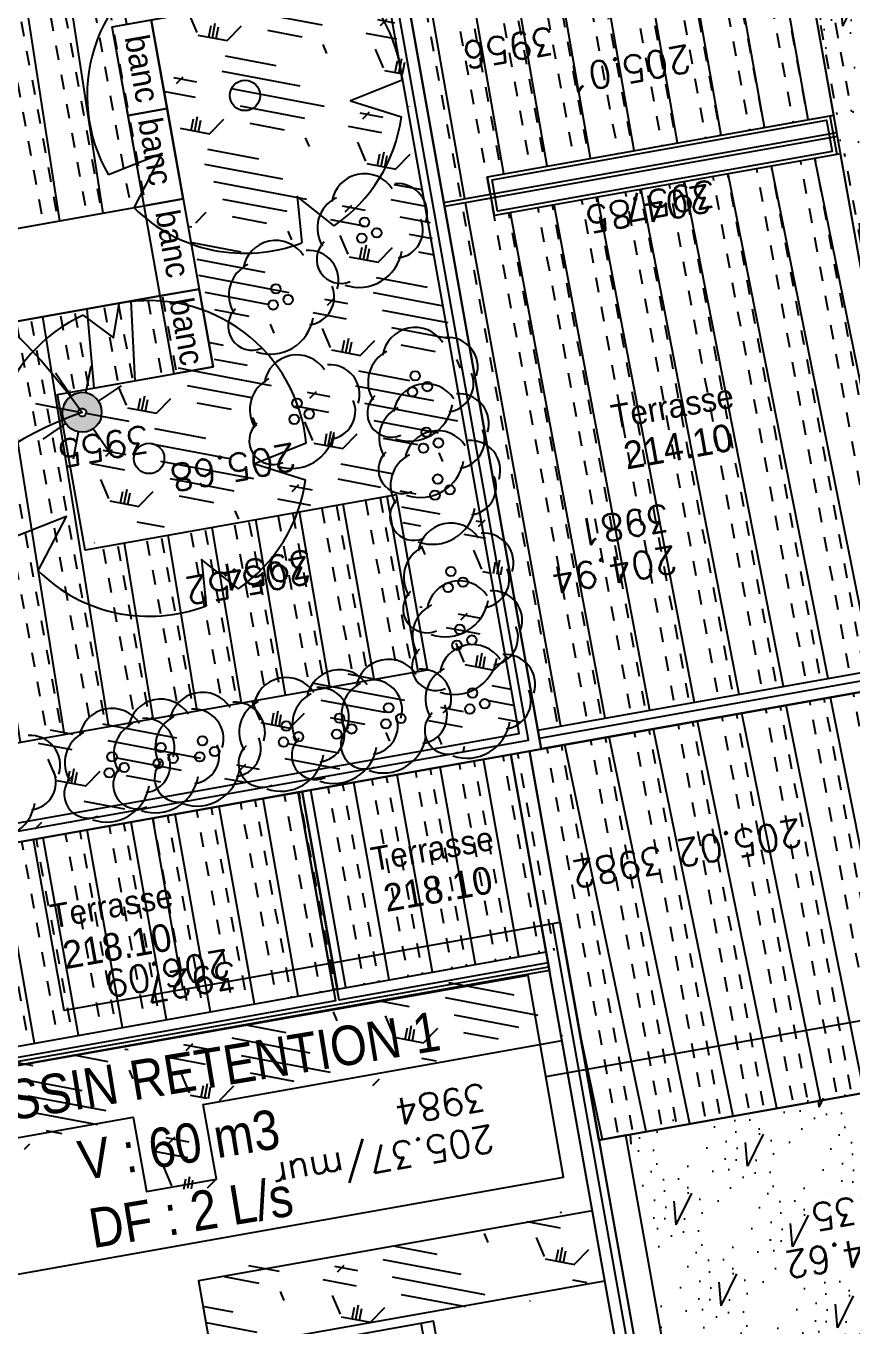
# Model space of a CAD drawing. Extents: x -2313930 to 3286427, y -3858277 to 2572692.
# Drawn here: x -3037 to -1992, y 3265 to 4911 of the extents above; entities that cross this region are included whole.
import ezdxf
from ezdxf.enums import TextEntityAlignment as Align
from ezdxf.lldxf.tags import DXFTag

# ---------------------------------------------------------------- set-up
doc = ezdxf.new("R2010")
doc.units = 0
doc.layers.add('_GAZELEC-RESERVATION 2', color=132, linetype='Continuous', lineweight=18)
doc.layers.add('Fond topo - P', color=252, linetype='Continuous', lineweight=50)
for name, color, linetype, plot in [('Fond topo - N', 252, 'Continuous', False), ('Fond topo - NCACHE', 252, 'Continuous', False), ('Fond topo - ZCACHE', 252, 'Continuous', False)]:
    doc.layers.add(name, color=color, linetype=linetype, plot=plot)
for name, color, linetype in [('Fond topo - Z_500', 252, 'Continuous'), ('prlm-VRD', 2, 'Continuous'), ('SA - arbre', 252, 'Continuous'), ('SA - arbuste', 252, 'Continuous'), ('SA - banc', 252, 'Continuous'), ('SA - bât A-B', 252, 'Continuous'), ('SA - béton balayé', 252, 'Continuous'), ('SA - couvre sol', 252, 'Continuous'), ('SA - ECL-réso', 252, 'Eclairage public'), ('SA - EP-réso', 252, 'EP'), ('SA - limite revêtement', 252, 'Continuous'), ('SA - platelage bois', 252, 'Continuous'), ('SA - végétation basse', 252, 'Continuous')]:
    doc.layers.add(name, color=color, linetype=linetype)
doc.styles.add('Arial', font='arial.ttf')
doc.styles.add('Lignes', font='arial.ttf', dxfattribs={"height": 0.35})
doc.styles.add('SIMPLEX', font='simplex_.ttf', dxfattribs={"height": 1.25})
tags = doc.linetypes.add('CACHE2', pattern=[4.762499928474426, 3.174999952316284, -1.587499976158142]).pattern_tags.tags
tags[6:7] = [DXFTag(74, 4), DXFTag(75, 0), DXFTag(340, '0'), DXFTag(46, 0.0), DXFTag(50, 0.0), DXFTag(44, 0.0), DXFTag(45, 0.0)]
tags[4:5] = [DXFTag(74, 4), DXFTag(75, 0), DXFTag(340, '0'), DXFTag(46, 0.0), DXFTag(50, 0.0), DXFTag(44, 0.0), DXFTag(45, 0.0)]
tags = doc.linetypes.add('Eclairage public', pattern='A,5,-0.25,["ECL",Lignes,S=1,R=0,X=0,Y=-0.18],-1.25', length=6.5).pattern_tags.tags
tags[15:16] = [DXFTag(74, 4), DXFTag(75, 0), DXFTag(340, '0'), DXFTag(46, 0.0), DXFTag(50, 0.0), DXFTag(44, 0.0), DXFTag(45, 0.0)]
tags[4:5] = [DXFTag(74, 4), DXFTag(75, 0), DXFTag(340, '0'), DXFTag(46, 0.0), DXFTag(50, 0.0), DXFTag(44, 0.0), DXFTag(45, 0.0)]
tags = doc.linetypes.add('EP', pattern='A,5,-0.25,["EP",Lignes,S=1,R=0,X=0,Y=-0.18],-1.25', length=6.5).pattern_tags.tags
tags[15:16] = [DXFTag(74, 4), DXFTag(75, 0), DXFTag(340, '0'), DXFTag(46, 0.0), DXFTag(50, 0.0), DXFTag(44, 0.0), DXFTag(45, 0.0)]
tags[4:5] = [DXFTag(74, 4), DXFTag(75, 0), DXFTag(340, '0'), DXFTag(46, 0.0), DXFTag(50, 0.0), DXFTag(44, 0.0), DXFTag(45, 0.0)]
pattern_1 = [(280.4264001144857, (-277130161.1279894, -473864756.7787022), (55.32121061969438, 10.17969329456503), []), (280.4264001144857, (-277130142.6875859, -473864753.3854711), (55.32121061969438, 10.17969329456503), [18.75, -18.75]), (280.4264001144857, (-277130124.2471823, -473864749.99224), (55.32121061969438, 10.17969329456503), [18.75, -18.75])]
pattern_2 = [(349.2763985886067, (-277130161.1279894, -473864756.7787022), (22.32856350872324, 117.9043497231417), [37.5000005625, -202.5000030375]), (79.27639858860677, (-277130147.3110734, -473864759.3953308), (-235.8086994462835, 44.65712701744649), [15.000000225, -105.000001575]), (79.27639858860677, (-277130138.0997961, -473864761.1397498), (-235.8086994462835, 44.65712701744649), [15.000000225, -105.000001575]), (79.27639858860677, (-277130142.7054347, -473864760.2675403), (-235.8086994462835, 44.65712701744649), [18.75000028125, -101.25000151875]), (112.9664661186067, (-277130151.916716, -473864758.5231205), (-191.1515722884832, 280.4658259369293), [12.00000018, -420.7461593111922]), (45.58633105860677, (-277130133.4941673, -473864762.0119574), (22.32856353476547, 117.9043498154048), [12.00000018, -420.7461593111923]), (45.58633105860677, (-277130124.2828801, -473864763.7563783), (22.32856353476547, 117.9043498154048), [26.00000039, -406.6661590999923]), (112.9664661186067, (-277130161.1279894, -473864756.7787022), (-191.1515722884832, 280.4658259369293), [26.00000039, -406.6661590999922]), (349.2763985886067, (-277130073.3609553, -473864750.4999832), (22.32856350872324, 117.9043497231417), [44.42455106636825, -195.5754525336318]), (349.2763985886067, (-277130085.1249766, -473864728.4255323), (22.32856350872324, 117.9043497231417), [82.81008944215131, -56.09585564143782, 43.07431864611476, -58.01973967029608]), (349.2763985886067, (-277130096.7337571, -473864706.3804808), (22.32856350872324, 117.9043497231417), [119.4799495921992, -46.28746189431191, 29.47870124218051, -44.75389087130835]), (349.2763985886067, (-277130108.4191755, -473864684.3209158), (22.32856350872324, 117.9043497231417), [100.4611429069171, -139.5388606930829]), (349.2763985886067, (-277130104.5097786, -473864665.2146754), (22.32856350872324, 117.9043497231417), [65.56973938354608, -174.4302642164539])]
pattern_3 = [(63.75228758860676, (-277130161.1279894, -473864756.7787022), (-23.45095126548362, 279.2401461521268), [45.00000179999999, -235.223134908925]), (63.75228758860676, (-277130070.6913459, -473864682.3057902), (-23.45095126548362, 279.2401461521268), [45.00000179999999, -235.223134908925]), (63.75228758860676, (-277129980.2547024, -473864607.8328782), (-23.45095126548362, 279.2401461521268), [45.00000179999999, -235.223134908925]), (94.80050958860676, (-277130161.1279894, -473864756.7787022), (-147.3804408980185, 27.9107051026506), [30.00000119999999, -250.223135508925]), (94.80050958860676, (-277130070.6913459, -473864682.3057902), (-147.3804408980185, 27.9107051026506), [30.00000119999999, -250.223135508925]), (94.80050958860676, (-277129980.2547024, -473864607.8328782), (-147.3804408980185, 27.9107051026506), [30.00000119999999, -250.223135508925]), (349.2763985886067, (-277130150.4254121, -473864748.9555228), (90.43664346942202, 74.47291196122701), [0, -150.000006]), (349.2763985886067, (-277130128.2907439, -473864741.178331), (90.43664346942202, 74.47291196122701), [0, -150.000006]), (349.2763985886067, (-277130131.1123402, -473864724.186572), (90.43664346942202, 74.47291196122701), [0, -150.000006]), (349.2763985886067, (-277130107.9907268, -473864726.3211191), (90.43664346942202, 74.47291196122701), [0, -150.000006]), (349.2763985886067, (-277130114.7958684, -473864688.3802859), (90.43664346942202, 74.47291196122701), [0, -150.000006]), (349.2763985886067, (-277130145.871033, -473864715.8131706), (90.43664346942202, 74.47291196122701), [0, -150.000006]), (349.2763985886067, (-277130146.4181992, -473864709.3189448), (90.43664346942202, 74.47291196122701), [0, -150.000006]), (349.2763985886067, (-277130146.4030777, -473864682.394556), (90.43664346942202, 74.47291196122701), [0, -150.000006]), (349.2763985886067, (-277130175.4900693, -473864748.6971968), (90.43664346942202, 74.47291196122701), [0, -150.000006]), (349.2763985886067, (-277130174.2875769, -473864733.9636422), (90.43664346942202, 74.47291196122701), [0, -150.000006]), (349.2763985886067, (-277130189.2665902, -473864747.5843463), (90.43664346942202, 74.47291196122701), [0, -150.000006]), (349.2763985886067, (-277130188.2321773, -473864725.3383205), (90.43664346942202, 74.47291196122701), [0, -150.000006]), (349.2763985886067, (-277130175.8128164, -473864713.4801186), (90.43664346942202, 74.47291196122701), [0, -150.000006]), (349.2763985886067, (-277130177.2053921, -473864699.0031776), (90.43664346942202, 74.47291196122701), [0, -150.000006]), (349.2763985886067, (-277130185.5838336, -473864679.4629427), (90.43664346942202, 74.47291196122701), [0, -150.000006]), (349.2763985886067, (-277130158.2804474, -473864698.11404), (90.43664346942202, 74.47291196122701), [0, -150.000006]), (349.2763985886067, (-277130203.1613337, -473864706.8047658), (90.43664346942202, 74.47291196122701), [0, -150.000006]), (349.2763985886067, (-277130212.652973, -473864733.433686), (90.43664346942202, 74.47291196122701), [0, -150.000006]), (349.2763985886067, (-277130184.8232839, -473864761.1398489), (90.43664346942202, 74.47291196122701), [0, -150.000006]), (349.2763985886067, (-277130166.9053067, -473864770.5176433), (90.43664346942202, 74.47291196122701), [0, -150.000006]), (349.2763985886067, (-277130182.8034158, -473864783.9612368), (90.43664346942202, 74.47291196122701), [0, -150.000006]), (349.2763985886067, (-277130135.5774301, -473864791.408701), (90.43664346942202, 74.47291196122701), [0, -150.000006]), (349.2763985886067, (-277130151.59432, -473864765.1885123), (90.43664346942202, 74.47291196122701), [0, -150.000006]), (349.2763985886067, (-277130132.6665843, -473864764.2846365), (90.43664346942202, 74.47291196122701), [0, -150.000006])]

# ---------------------------------------------------------------- blocks, each defined once
blk = doc.blocks.new('Candélabre', base_point=(-13.42592592600001, -9.391534390999993))
for points in [[(-13.67592592600001, -9.391534390999993, -1), (-13.17592592600001, -9.391534390999993), (-13.37592592600001, -9.391534390999993, 1), (-13.475925926, -9.391534390999993)], [(-13.67592592600001, -9.391534390999993, -1), (-13.17592592600001, -9.391534390999993), (-13.37592592600001, -9.391534390999993, 1), (-13.475925926, -9.391534390999993)], [(-13.67592592600001, -9.391534390999993), (-13.475925926, -9.391534390999993, 1), (-13.37592592600001, -9.391534390999993), (-13.17592592600001, -9.391534390999993, -1)], [(-13.67592592600001, -9.391534390999993), (-13.475925926, -9.391534390999993, 1), (-13.37592592600001, -9.391534390999993), (-13.17592592600001, -9.391534390999993, -1)]]:
    blk.add_hatch(color=250).paths.add_polyline_path(points)
at = {"linetype": 'Continuous', "flags": 128}
for points in [[(-13.42592592600001, -9.141534390999993), (-13.42592592600001, -8.791534391999988)], [(-13.60270262100001, -9.214757695999992), (-13.850189994, -8.967270322999994)], [(-13.24914923200001, -9.214757696999996), (-13.001661857, -8.96727032199999)], [(-14.02592592600001, -9.391534390999993), (-13.67592592600001, -9.391534390999993)], [(-13.17592592600001, -9.391534390999993), (-12.825925927, -9.391534390999993)], [(-13.85018999600001, -9.815798461), (-13.60270262200001, -9.568311086999998)], [(-13.42592592600001, -9.991534390999988), (-13.42592592600001, -9.641534390999993)], [(-13.00166185800001, -9.815798458999993), (-13.249149231, -9.568311085999994)]]:
    blk.add_lwpolyline(points, dxfattribs=at)
for points in [[(-13.67592592600001, -9.391534390999993), (-13.475925926, -9.391534390999993, -1), (-13.37592592600001, -9.391534390999993), (-13.17592592600001, -9.391534390999993, 1)], [(-13.67592592600001, -9.391534390999993), (-13.475925926, -9.391534390999993, 1), (-13.37592592600001, -9.391534390999993), (-13.17592592600001, -9.391534390999993, -1)]]:
    blk.add_lwpolyline(points, format="xyb", close=True, dxfattribs=at)
blk = doc.blocks.new('114')
at = {"linetype": 'Continuous', "flags": 128}
blk.add_lwpolyline([(0, 2.600999999999999), (0, 0), (0.9103500000000224, 0), (0.9103500000000224, 2.600999999999999)], close=True, dxfattribs=at)
for points in [[(0, 2.444940000000003), (0.9103500000000224, 2.444940000000003)], [(0.4941900000000032, 2.444940000000003), (0.4941900000000032, 0.1560599999999965)], [(0.7542900000000259, 2.444940000000003), (0.7542900000000259, 0.1560599999999965)], [(0, 0.1560599999999965), (0.9103500000000224, 0.1560599999999965)]]:
    blk.add_lwpolyline(points, dxfattribs=at)
blk = doc.blocks.new('PTOPO')
at = {"layer": 'Fond topo - NCACHE', "style": 'SIMPLEX'}
blk.add_attdef('MAT', text='', height=0.34, dxfattribs=at).set_placement((0.09999999986030161, -0.09999999962747097), align=Align.TOP_LEFT)
at = {"layer": 'Fond topo - ZCACHE', "style": 'SIMPLEX'}
blk.add_attdef('ALT', (0.09999999986030161, 0.09999999962747097), '', height=0.34, dxfattribs=at)
blk = doc.blocks.new('A$C1F970F0F')
at = {"layer": 'SA - béton balayé'}
h = blk.add_hatch(dxfattribs=at)
h.set_pattern_fill('BETON_BALAYE', color=256, scale=49.99999999999999, angle=-10.72360141139323, style=0, pattern_type=2)
h.set_pattern_definition([(349.2763985886067, (-277130161.1279894, -473864756.7787022), (117.3825536141096, 28.65896207176165), [749.9999999999999, -99.99999999999999, 250, -49.99999999999999]), (349.2763985886067, (-277130091.1375459, -473864744.5890418), (-36.75306622226226, 74.64222748057564), [150, -16.5, 299.9999999999999, -37.49999999999999]), (349.2763985886067, (-277130128.6565508, -473864719.6726964), (261.6928111209335, -15.46358973923611), [399.9999999999999, -69.99999999999999, 200, -49.99999999999999])])
edge = h.paths.add_edge_path()
edge.add_line((-3029.358420432381, 2725.663300409979), (-3176.503412120477, 2699.68824411886))
edge.add_line((-3176.503412120477, 2699.68824411886), (-3197.938926788104, 2817.762816654752))
edge.add_line((-3197.938926788104, 2817.762816654752), (-2585.414526747907, 2927.205998263748))
edge.add_line((-2585.414526747906, 2927.205998263748), (-2578.826355698741, 2888.03185968563))
edge.add_line((-2578.826355698741, 2888.03185968563), (-1904.134724859205, 2936.930201529326))
edge.add_line((-1904.134724859205, 2936.930201529326), (-556.7846852388789, 3176.476094804919))
edge.add_arc((-574.2892230096678, 3274.932131851878), 100.0000003678063, 280.0812987824421, 378.0302388281741)
edge.add_arc((1605.009413828708, 4000.887508871435), 2197.033974330638, 193.9407361550014, 198.4415558139132, ccw=False)
edge.add_line((-527.3118890800722, 3471.582166447442), (-688.4548001430187, 4457.417421807394))
edge.add_arc((-1789.293175567613, 4303.567778650573), 1111.537152553589, 7.955943186170549, 45.96465422619263)
edge.add_arc((19.33927830369248, 6251.945001042874), 1547.302139566071, 192.879059078743, 227.9674271135737, ccw=False)
edge.add_line((-1489.03695480859, 5907.060889278498), (-1560.044395075191, 6307.792480241876))
edge.add_line((-1560.044395075191, 6307.792480241875), (-1284.318385454477, 6356.528171834126))
edge.add_line((-1284.318385454477, 6356.528171834125), (-1215.319194815332, 5966.159823136683))
edge.add_arc((19.3392790080029, 6251.94500138343), 1267.302140410601, 193.0326782619799, 228.1653141634967)
edge.add_arc((-1789.293174348239, 4303.567779083163), 1391.537151259583, 7.955943178051314, 46.18746477798038, ccw=False)
edge.add_line((-411.1498586048565, 4496.172671736105), (-275.2797675438888, 3639.964293068523))
edge.add_arc((3153.449018752114, 4499.098145884332), 3534.726590138055, 194.066934089328, 205.9179933813439)
edge.add_arc((1360.60453142281, 3627.843744498979), 1541.393806160593, 205.917993299705, 223.4935397732298)
edge.add_arc((5328.644473156121, 7392.522830198402), 7011.142392459067, 223.4935397712739, 227.6166324867172)
edge.add_line((602.5175779411827, 2213.735113210599), (898.3231051051232, 2004.633868360899))
edge.add_line((898.3231051051231, 2004.633868360899), (847.6940603821262, 1728.843869632567))
edge.add_arc((1998.283496401869, 4025.384621252822), 2568.648569604794, 204.8031901930446, 243.3886814322684, ccw=False)
edge.add_arc((-512.7503180231788, 2859.286821588871), 199.9999996293523, 26.27723080957601, 100.08129874951)
edge.add_line((-547.7593932520969, 3056.198894580915), (-1889.254979973833, 2817.69386697183))
edge.add_line((-1889.254979973833, 2817.69386697183), (-1913.538162964921, 2815.933940840666))
edge.add_line((-1913.538162964921, 2815.933940840666), (-2036.659527240996, 1231.702232686619))
edge.add_line((-2036.659527240996, 1231.702232686619), (-2036.482519291774, 133.7400379066587))
edge.add_arc((-1936.482520511362, 133.7561594007732), 100.0000000799253, 180.0092369357546, 270.0092369145096)
edge.add_line((-1936.466399054336, 33.7561606747783), (-1436.448871649034, 33.83677102289278))
edge.add_line((-1436.448871649034, 33.83677102289275), (-1436.428442326689, -86.1632271734652))
edge.add_line((-1436.42844232669, -86.1632271734652), (-1936.447053287466, -86.24383772407744))
edge.add_arc((-1936.482520706155, 133.7561592480878), 219.9999998311147, 180.0092368832574, 270.00923697005237, ccw=False)
edge.add_line((-2156.482517686297, 133.7206921626651), (-2156.660235340263, 1236.084975973609))
edge.add_line((-2156.660235340263, 1236.084975973609), (-2034.581792946551, 2807.161291871891))
edge.add_line((-2034.581792946552, 2807.16129187189), (-3029.358420432381, 2725.663300409979))
at = {"layer": 'SA - couvre sol'}
h = blk.add_hatch(dxfattribs=at)
h.set_pattern_fill('PELOUSE6', color=256, scale=20.0000003, angle=-10.72360141139323, style=0, pattern_type=2)
h.set_pattern_definition(pattern_2)
edge = h.paths.add_edge_path()
edge.add_line((-1632.742975582498, 6295.544812236144), (-1560.044395075191, 6307.792480241875))
edge.add_line((-1560.044395075191, 6307.792480241875), (-1489.03695480859, 5907.060889278497))
edge.add_arc((19.33927858444463, 6251.945001274068), 1547.302139910603, 192.8790590847714, 227.9674271115839)
edge.add_arc((-1789.293174050157, 4303.567779405864), 1111.537150936208, 7.955943158439197, 45.96465425536343, ccw=False)
edge.add_line((-688.4548001430188, 4457.417421807394), (-527.3118889386417, 3471.58216556757))
edge.add_arc((1605.009461608266, 4000.887523045971), 2197.034024191142, 193.9407362367347, 198.4415558475564)
edge.add_arc((-574.2892230041205, 3274.93213175604), 100.0000002636742, -79.91870121107519, 18.030237186463182, ccw=False)
edge.add_line((-556.7846852388786, 3176.476094804919), (-1904.134724859205, 2936.930201529326))
edge.add_line((-1904.134724859205, 2936.930201529326), (-2578.826355698741, 2888.03185968563))
edge.add_line((-2578.826355698741, 2888.03185968563), (-2585.414526747907, 2927.205998263748))
edge.add_line((-2585.414526747906, 2927.205998263748), (-2211.215455834145, 2993.726689657081))
edge.add_line((-2211.215455834145, 2993.726689657081), (-2206.564282920079, 2967.62709109135))
edge.add_line((-2206.564282920079, 2967.62709109135), (-1076.313708471887, 3169.047462598764))
edge.add_line((-1076.313708471887, 3169.047462598764), (-1533.723094155923, 5733.468543553034))
edge.add_line((-1533.723094155923, 5733.468543553034), (-1632.742975582498, 6295.544812236144))
h = blk.add_hatch(dxfattribs=at)
h.set_pattern_fill('PELOUSE6', color=256, scale=20.0000003, angle=-10.72360141139323, style=0, pattern_type=2)
h.set_pattern_definition(pattern_2)
h.paths.add_polyline_path([(-3402.623808803382, 4002.738312271429), (-3437.712507589949, 4199.636212808002), (-3240.81464163304, 4234.725105514619), (-3223.270195233028, 4136.276172657652), (-2523.393668735908, 4261.000187694139), (-2562.872126556909, 4482.529666060197), (-2956.667858459632, 4412.351880455288), (-2991.756751253422, 4609.249746452402), (-2794.85888531939, 4644.338639163351), (-2873.107116345795, 5083.420880229077), (-2676.209250280051, 5118.509773009871), (-2716.733466870143, 5345.90742274797), (-3626.306558289891, 5183.813676629252), (-3573.673219096088, 4888.466877775171), (-3886.433009378015, 4832.73039375921), (-3939.06634855449, 5128.077192704795), (-4875.622878340046, 4961.174765867798), (-4861.415331338533, 4881.450515412981), (-4762.966398399941, 4898.994961868626), (-4736.649728846019, 4751.321562402331), (-4835.098661767282, 4733.777116038193), (-4821.063104642834, 4655.017969675949), (-4544.422242371515, 4704.317750093585), (-4520.912684171495, 4572.396179924211), (-4896.002479472914, 4505.551953068259), (-5000.388478969709, 5091.303708193815), (-2644.601016008993, 5511.124216758372), (-2407.400474873673, 4180.096742493728)])
h = blk.add_hatch(dxfattribs=at)
h.set_pattern_fill('PELOUSE6', color=256, scale=20.0000003, angle=-10.72360141139323, style=0, pattern_type=2)
h.set_pattern_definition(pattern_2)
h.paths.add_polyline_path([(-3339.756319948983, 3615.765857194901), (-3355.546321705322, 3704.369896898178), (-2369.183400165857, 3880.148250939387), (-2353.393398409518, 3791.544211236111), (-2807.232427039124, 3710.666193858904), (-2790.495782526751, 3616.439634387315), (-2879.088808031324, 3600.688645948596), (-2895.841931179292, 3694.875218329639)])
h = blk.add_hatch(dxfattribs=at)
h.set_pattern_fill('PELOUSE6', color=256, scale=20.0000003, angle=-10.72360141139323, style=0, pattern_type=2)
h.set_pattern_definition(pattern_2)
h.paths.add_polyline_path([(-2813.293730211771, 3487.643289467765), (-2315.023090823213, 3576.233009235278), (-2299.233301881405, 3487.630163684054), (-2797.539858110523, 3399.034044823264)])
at = {"layer": 'SA - platelage bois'}
h = blk.add_hatch(dxfattribs=at)
h.set_pattern_fill('PASSERELLE', color=256, scale=150, angle=-79.57359988551433, style=0, pattern_type=2)
h.set_pattern_definition(pattern_1)
h.paths.add_polyline_path([(-2620.97345956973, 5515.335935919651), (-2502.81170611555, 4852.282894687006), (-2443.742160207151, 4862.808517934202), (-2447.689753756186, 4884.960050094878), (-2009.592002227209, 4963.032836514003), (-2123.806348249311, 5603.935390036188)])
h = blk.add_hatch(dxfattribs=at)
h.set_pattern_fill('PASSERELLE', color=256, scale=150, angle=-79.57359988551433, style=0, pattern_type=2)
h.set_pattern_definition(pattern_1)
h.paths.add_polyline_path([(-4875.622878340046, 4961.174765867798), (-4861.415331338533, 4881.450515412981), (-4762.966398399941, 4898.994961868626), (-4736.649728846019, 4751.321562402331), (-4835.098661767282, 4733.777116038193), (-4821.063104642834, 4655.017969675949), (-4544.422242371515, 4704.317750093585), (-4520.912684171495, 4572.396179924211), (-4068.335335630077, 4653.049355077584), (-4065.528224184668, 4637.297525763334), (-2881.979355956483, 4848.216111185977), (-2922.331582675059, 5074.648656927342), (-2676.209250280051, 5118.509773009871), (-2716.733466870143, 5345.90742274797), (-3626.306558289891, 5183.813676629252), (-3573.673219096088, 4888.466877775171), (-3886.433009378015, 4832.73039375921), (-3939.06634855449, 5128.077192704795)])
h = blk.add_hatch(dxfattribs=at)
h.set_pattern_fill('PASSERELLE', color=256, scale=150, angle=-79.57359988551433, style=0, pattern_type=2)
h.set_pattern_definition(pattern_1)
h.paths.add_polyline_path([(-2501.934297809155, 4847.359403211081), (-2383.772544360522, 4184.306362074275), (-1886.60543287928, 4272.905816539507), (-2000.81977898734, 4913.808369983184), (-2438.917530607824, 4835.735583581388), (-2442.864937965726, 4857.886071183012)])
h = blk.add_hatch(dxfattribs=at)
h.set_pattern_fill('PASSERELLE', color=256, scale=150, angle=-79.57359988551433, style=0, pattern_type=2)
h.set_pattern_definition(pattern_1)
h.paths.add_polyline_path([(-3437.712507589949, 4199.636212808002), (-3240.81464163304, 4234.725105514619), (-3223.270195233028, 4136.276172657652), (-2523.393668735908, 4261.000187694139), (-2562.872126556909, 4482.529666060197), (-2956.667858459632, 4412.351880455288), (-2991.756751253422, 4609.249746452402), (-2844.083351814336, 4635.56641598778), (-2861.627798237225, 4734.015348849079), (-3512.279858216522, 4618.063556983831)])
h = blk.add_hatch(dxfattribs=at)
h.set_pattern_fill('PASSERELLE', color=256, scale=150, angle=-79.57359988551433, style=0, pattern_type=2)
h.set_pattern_definition(pattern_1)
h.paths.add_polyline_path([(-2394.329217277183, 4158.046951394052), (-2306.606985163426, 3665.802286708539), (-1223.611898650006, 3858.801323546456), (-1311.334130637599, 4351.045988397651)])
h = blk.add_hatch(dxfattribs=at)
h.set_pattern_fill('PASSERELLE', color=256, scale=150, angle=-79.57359988551433, style=0, pattern_type=2)
h.set_pattern_definition(pattern_1)
h.paths.add_polyline_path([(-2682.206220137415, 4106.744803987767), (-2637.643324579917, 3856.68450495379), (-2373.394067259795, 3903.775994801927), (-2417.956962799963, 4153.836293927409)])
h = blk.add_hatch(dxfattribs=at)
h.set_pattern_fill('PASSERELLE', color=256, scale=150, angle=-79.57359988551433, style=0, pattern_type=2)
h.set_pattern_definition(pattern_1)
h.paths.add_polyline_path([(-3161.630233608043, 4021.307322350282), (-3117.067338067875, 3771.247023224799), (-2642.565771288473, 3855.807282562109), (-2687.128667051858, 4105.867581635077)])
at = {"layer": 'SA - végétation basse'}
h = blk.add_hatch(dxfattribs=at)
h.set_pattern_fill('PELOUSE3', color=256, scale=30.0000012, angle=-10.72360141139323, style=0, pattern_type=2)
h.set_pattern_definition(pattern_3)
h.paths.add_polyline_path([(-1893.276800445001, 4312.839610432731), (-1362.164649133924, 4407.488362615771), (-1585.159879443624, 5658.804133718273), (-2115.745252433012, 5564.249257842735)])
h = blk.add_hatch(dxfattribs=at)
h.set_pattern_fill('PELOUSE3', color=256, scale=30.0000012, angle=-10.72360141139323, style=0, pattern_type=2)
h.set_pattern_definition(pattern_3)
h.paths.add_polyline_path([(-2272.606836190098, 3671.861405655403), (-1257.612047697511, 3852.742204708426), (-1145.170047228554, 3221.784993580648), (-2160.164835721141, 3040.904194527626)])
at = {"layer": 'SA - arbre', "ltscale": 1.920000076293945, "elevation": 9.999999999999998e-08, "flags": 128}
for points in [[(-2555.68399791183, 5007.296579400605), (-2620.88635419104, 4980.930031451144), (-2556.586842244912, 4960.54125296396)], [(-2894.828495853877, 4845.602439709698), (-2859.148853589825, 4914.191406927034), (-2927.178523473227, 4887.356371271717)], [(-2641.559167779662, 4822.972849776031), (-2688.338843357819, 4859.765922017758), (-2682.499644178184, 4801.412504559084)], [(-2959.169106933908, 4709.856500290073), (-2920.860586133225, 4681.210058951949), (-2913.725229997786, 4724.461905753513)], [(-2676.965299927774, 4547.892785476296), (-2742.16765622986, 4521.526237531168), (-2677.868144278185, 4501.137458948146)], [(-3016.109797892697, 4386.198645789721), (-2980.430155645974, 4454.787612915551), (-3048.459825512047, 4427.95257735174)], [(-2762.840469835811, 4363.569055764548), (-2809.62014539664, 4400.362128097782), (-2803.780946211456, 4342.008710543269)]]:
    blk.add_lwpolyline(points, dxfattribs=at)
at = {"layer": 'SA - arbre', "ltscale": 1.920000076293945}
for centre in [(-2754.482069887779, 4987.749053783713), (-2875.763371943929, 4528.345259772231)]:
    blk.add_circle(centre, 19.2, dxfattribs=at)
for centre, start, end in [((-2754.482069887779, 4987.749053783713), 5.615758488842114, 100.9551485702657), ((-2754.482069887779, 4987.749053783713), 114.6790985122949, 210.1704842050026), ((-2754.482069887779, 4987.749053783713), 304.4232597209308, 352.1717179394186), ((-2754.482069887779, 4987.749053783713), 225.3651126157317, 291.1217116515231), ((-2875.763371943929, 4528.345259772231), 5.615758488842114, 100.9551485702657), ((-2875.763371943929, 4528.345259772231), 114.6790984886185, 210.1704842050026), ((-2875.763371943929, 4528.345259772231), 304.4232597397967, 352.1717179394186), ((-2875.763371943929, 4528.345259772231), 225.3651125949154, 291.1217116515231)]:
    blk.add_arc(centre, 199.7567998, start, end, dxfattribs=at)
at = {"layer": 'SA - arbuste', "ltscale": 0.800000011920929}
for centre in [(-2603.25634266434, 4827.481567794068), (-2606.73095059198, 4807.193751952799), (-2587.821961171993, 4813.901974173349), (-2715.3543355652, 4742.934534999818), (-2718.828943492841, 4722.646719158549), (-2699.919954072854, 4729.3549413791), (-2539.181570035184, 4632.863395448444), (-2523.747188542838, 4619.283801827726), (-2542.656177980155, 4612.575579515669), (-2688.66639877797, 4598.191498977856), (-2673.232017285624, 4584.611905357139), (-2692.141006722941, 4577.903683045082), (-2525.22642513999, 4561.587309134869), (-2528.701033067631, 4541.299493293601), (-2509.792043647644, 4548.007715514152), (-2510.615975418739, 4502.298877570831), (-2495.181593926392, 4488.719283950113), (-2514.090583363709, 4482.011061638056), (-2494.014605341474, 4385.30443314592), (-2478.580223849127, 4371.724839525202), (-2497.489213263568, 4365.016617208814), (-2482.840802241545, 4312.132722494955), (-2486.315410186515, 4291.84490656218), (-2467.406420749199, 4298.553128874237), (-2466.612000832319, 4231.544100375508), (-2572.693524491659, 4212.876056285556), (-2470.08660875996, 4211.25628453424), (-2451.177619339973, 4217.96450675479), (-2702.224705482858, 4189.766922169396), (-2634.952314062329, 4199.635579208125), (-2576.1681324193, 4192.588240444287), (-2557.259142999312, 4199.296462664838), (-2686.790323967635, 4176.187328544346), (-2638.42692198997, 4179.347763366857), (-2619.517932569983, 4186.055985587408), (-2860.809623741503, 4162.470540760365), (-2808.306228792815, 4171.098878297641), (-2792.871847300469, 4157.519284676923), (-2705.699313404951, 4169.479106232289), (-2922.773174189241, 4150.789052320453), (-2864.284231669144, 4142.182724919096), (-2845.375242249157, 4148.890947139647), (-2811.780836737785, 4150.811062364866), (-2926.247782116882, 4130.501236479185), (-2907.338792679566, 4137.209458791242)]:
    blk.add_circle(centre, 6, dxfattribs=at)
at = {"layer": 'SA - arbuste', "ltscale": 0.6399999856948853}
for centre, radius, start, end in [((-2603.368240182347, 4847.077094157054), 41.674688, 32.90494450850222, 171.122222747956), ((-2561.762210824157, 4838.505454599815), 37.72767999999999, 342.9842594908044, 94.63470469373227), ((-2619.765273027159, 4819.630812885944), 43.180544, 116.3248626312973, 211.8320556308634), ((-2565.095395107949, 4817.502424660704), 35.676672, 277.8831336789501, 22.28760178340445), ((-2715.466233100537, 4762.530061271299), 41.674688, 32.90494467775616, 171.122222747956), ((-2673.86020371947, 4753.958421709727), 37.72767999999999, 342.9842594908044, 94.63470469373227), ((-2633.448559075761, 4780.24443807527), 30.327872, 133.2696686423436, 293.7521365777301), ((-2610.217352961438, 4799.633632297751), 54.727168, 251.0377365152544, 350.7437825057393), ((-2731.863265928019, 4735.083780091693), 43.180544, 116.3248626312973, 211.8320556308634), ((-2677.19338800881, 4732.955391866455), 35.676672, 277.8831334746112, 22.28760147896251), ((-2745.546551971074, 4695.697405185183), 30.327872, 133.2696686423436, 293.7521365777301), ((-2722.315345862299, 4715.086599503502), 54.727168, 251.0377365523678, 350.7437825057393), ((-2539.293467570521, 4652.458921719925), 41.674688, 32.90494450850222, 171.1222224813845), ((-2497.687438189455, 4643.887282158353), 37.72767999999999, 342.9842594908044, 94.63470461757107), ((-2688.778296313308, 4617.787025249339), 41.674688, 32.90494450850222, 171.1222224813845), ((-2555.690500415333, 4625.012640448814), 43.180544, 116.3248626312973, 211.8320556308634), ((-2647.172266955117, 4609.215385692098), 37.72767999999999, 342.9842594908044, 94.63470461757107), ((-2705.175329158119, 4590.340743978228), 43.180544, 116.3248626312973, 211.8320556308634), ((-2501.020622478794, 4622.884252315081), 35.676672, 277.883133562608, 22.28760147896251), ((-2569.373786441059, 4585.626265633809), 30.327872, 133.2696686423436, 293.7521367830749), ((-2525.338322657998, 4581.182835497857), 41.674688, 32.90494450850222, 171.122222747956), ((-2483.732293276932, 4572.611195936284), 37.72767999999999, 342.9842594908044, 94.63470469373227), ((-2650.50545122158, 4588.212355844494), 35.676672, 277.8831336789501, 22.28760178340445), ((-2541.73535550281, 4553.736554226745), 43.180544, 116.3248626312973, 211.8320557992154), ((-2546.142580349612, 4605.015459860622), 54.727168, 251.0377365152544, 350.7437827194919), ((-2718.858615206721, 4550.954369167554), 30.327872, 133.2696689600436, 293.7521367830749), ((-2695.627409092398, 4570.343563390035), 54.727168, 251.0377365523678, 350.7437825057393), ((-2510.727872954076, 4521.894403842312), 41.674688, 32.90494467775616, 171.1222224813845), ((-2487.0654775836, 4551.608166001506), 35.676672, 277.8831336789501, 22.28760178340445), ((-2469.121843595885, 4513.322764285072), 37.72767999999999, 342.9842594908044, 94.63470461757107), ((-2555.418641528535, 4514.35017941174), 30.327872, 133.2696686423436, 293.7521365777301), ((-2527.124905798888, 4494.448122571202), 43.180544, 116.3248626312973, 211.8320554210229), ((-2532.187435437089, 4533.739373638554), 54.727168, 251.0377364883117, 350.7437829327423), ((-2472.455027862348, 4492.319734437468), 35.676672, 277.883133562608, 22.28760147896251), ((-2540.80819184749, 4455.061747760527), 30.327872, 133.2696683174558, 293.7521367830749), ((-2517.576985715838, 4474.450942074514), 54.727168, 251.0377365152544, 350.7437825057393), ((-2494.126502853935, 4404.899959413069), 41.674688, 32.90494467775616, 171.1222224813845), ((-2452.520473495744, 4396.328319855829), 37.72767999999999, 342.9842594908044, 94.63470461757107), ((-2510.523535698746, 4377.453678141958), 43.180544, 116.3248626312973, 211.8320554210229), ((-2455.853657762207, 4375.325290008224), 35.676672, 277.883133562608, 22.28760147896251), ((-2524.206821747348, 4338.067303331285), 30.327872, 133.2696683174558, 293.7521367830749), ((-2482.952699776882, 4331.728248766436), 41.674688, 32.90494450850222, 171.122222747956), ((-2441.346670395816, 4323.156609204863), 37.72767999999999, 342.9842594908044, 94.63470469373227), ((-2500.975615615696, 4357.456497645271), 54.727168, 251.0377365152544, 350.7437825057393), ((-2499.349732598818, 4304.281967490992), 43.180544, 116.3248626312973, 211.8320556308634), ((-2444.679854662278, 4302.153579357259), 35.676672, 277.883133562608, 22.28760178340445), ((-2513.033018647419, 4264.895592680319), 30.327872, 133.2696689600436, 293.7521365777301), ((-2466.723898350327, 4251.139626738495), 41.674688, 32.90494450850222, 171.1222224813845), ((-2425.117868969261, 4242.567987176923), 37.72767999999999, 342.9842594908044, 94.63470461757107), ((-2572.805422009666, 4232.471582648544), 41.674688, 32.90494467775616, 171.1222224813845), ((-2531.199392645929, 4223.899942995465), 37.72767999999999, 342.9842594908044, 94.63470461757107), ((-2483.120931172262, 4223.693345463052), 43.180544, 116.3248626312973, 211.8320556308634), ((-2489.801812515767, 4284.284786994306), 54.727168, 251.0377365152544, 350.7437825057393), ((-2702.336602995318, 4209.362448436545), 41.674688, 32.90494450850222, 171.1222224813845), ((-2635.064211580337, 4219.231105571112), 41.674688, 32.90494467775616, 171.122222747956), ((-2593.458182199271, 4210.65946600954), 37.72767999999999, 342.9842594908044, 94.63470469373227), ((-2808.418126328152, 4190.694404569123), 41.674688, 32.90494450850222, 171.1222224813845), ((-2651.461244425149, 4191.784824300002), 43.180544, 116.3248626312973, 211.8320556308634), ((-2660.730573637128, 4200.790808879305), 37.72767999999999, 342.9842594908044, 94.63470469373227), ((-2589.202454854478, 4205.025301377432), 43.180544, 116.3248626312973, 211.8320556308634), ((-2428.451053253053, 4221.564957237812), 35.676672, 277.8831336789501, 22.28760147896251), ((-2922.885071707249, 4170.384578683441), 41.674688, 32.90494450850222, 171.1222224813845), ((-2860.921521259511, 4182.066067123353), 41.674688, 32.90494467775616, 171.122222747956), ((-2766.812096947086, 4182.12276500755), 37.72767999999999, 342.9842594908044, 94.63470461757107), ((-2718.73363584013, 4181.916167165434), 43.180544, 116.3248626312973, 211.8320556308634), ((-2534.532576935268, 4202.896913152193), 35.676672, 277.8831336789501, 22.28760178340445), ((-2881.279042326183, 4161.812939121868), 37.72767999999999, 342.9842594908044, 94.63470469373227), ((-2824.815159172964, 4163.248123298012), 43.180544, 116.3248626312973, 211.8320556308634), ((-2819.315491878445, 4173.49442756178), 37.72767999999999, 342.9842594908044, 94.63470469373227), ((-2596.791366505939, 4189.656436074762), 35.676672, 277.883133562608, 22.28760147896251), ((-2496.804217220864, 4184.306970652378), 30.327872, 133.2696686423436, 293.7521367830749), ((-2939.282104552061, 4142.938297412329), 43.180544, 116.3248626312973, 211.8320556308634), ((-2877.318554104323, 4154.619785852241), 43.180544, 116.3248626312973, 211.8320556308634), ((-2664.063757903591, 4179.787779031701), 35.676672, 277.883133562608, 22.28760147896251), ((-2602.885740897533, 4165.638926470921), 30.327872, 133.2696683174558, 293.7521367830749), ((-2473.573011106542, 4203.69616487486), 54.727168, 251.0377365523678, 350.7437825057393), ((-3025.915855406252, 4139.949588113504), 37.72767999999999, 342.9842594908044, 94.63470461757107), ((-2822.648676185113, 4152.491397627002), 35.676672, 277.883133562608, 22.28760147896251), ((-2770.145281213549, 4161.119735159946), 35.676672, 277.883133562608, 22.28760147896251), ((-2732.416921888732, 4142.529792354761), 30.327872, 133.2696686423436, 293.7521365777301), ((-2665.144530450874, 4152.398449484996), 30.327872, 133.2696686423436, 293.7521365777301), ((-2641.913324359428, 4171.78764371181), 54.727168, 251.0377365152544, 350.7437825057393), ((-2579.654534788757, 4185.02812078924), 54.727168, 251.0377364883117, 350.7437825057393), ((-2884.612226632851, 4140.80990918709), 35.676672, 277.8831336789501, 22.28760178340445), ((-2709.185715774409, 4161.918986577241), 54.727168, 251.0377365152544, 350.7437827194919), ((-3029.249039672715, 4118.9465582659), 35.676672, 277.8831336789501, 22.28760178340445), ((-2891.001840130049, 4115.233411037236), 30.327872, 133.2696686423436, 293.7521367830749), ((-2838.498445198689, 4123.861748483006), 30.327872, 133.2696686423436, 293.7521367830749), ((-2815.267239084367, 4143.250942705487), 54.727168, 251.0377365152544, 350.7437827194919), ((-2952.965390577787, 4103.551922597324), 30.327872, 133.2696689600436, 293.7521365777301), ((-2929.73418448634, 4122.941116824138), 54.727168, 251.0377365152544, 350.7437827194919), ((-2867.770634038602, 4134.62260526405), 54.727168, 251.0377365152544, 350.7437825057393), ((-3074.370997526204, 4101.077765902947), 54.727168, 251.0377364883117, 350.7437825057393)]:
    blk.add_arc(centre, radius, start, end, dxfattribs=at)
at = {"layer": 'SA - bât A-B', "linetype": 'Continuous', "ltscale": 2.539999961853027, "elevation": 9.999999999999998e-08, "flags": 128}
for points in [[(-2379.561877123091, 4160.678618468924), (-1287.706386739186, 4355.256655555886), (-1533.3281392233, 5733.538927925641), (-2625.183746439677, 5538.961545481948)], [(-2625.18362971604, 5538.960890764502), (-1533.3281392233, 5733.538927925641), (-1528.420183853411, 5705.998419702933), (-1287.706386739186, 4355.256655555886), (-2379.561877231926, 4160.678618394747), (-2383.772544269017, 4184.306362056946), (-1315.544796799149, 4374.673732178404), (-1552.745712140069, 5705.703305953935), (-2621.004666534718, 5515.511050543934)], [(-2116.703505744796, 5564.07848889135), (-1585.159879443624, 5658.804133718273), (-1362.164649133924, 4407.488362615771), (-1893.708275435095, 4312.762717788848)], [(-2502.811520056128, 4852.281850058112), (-2005.644408603996, 4940.881304244494), (-2123.806348140475, 5603.935390110366), (-2620.97345956973, 5515.335935919651)], [(-4821.063104642834, 4655.017969675949), (-4544.422242371515, 4704.317750093585), (-4518.105572726086, 4556.644350609961), (-2832.754889553043, 4856.988334378877), (-2873.107116231412, 5083.420880207415), (-2676.209250280051, 5118.509773009871), (-2716.733466870143, 5345.90742274797), (-3626.306558272562, 5183.813676720758), (-3573.673219096088, 4888.466877775171), (-3886.433009378015, 4832.73039375921), (-3939.06634855449, 5128.077192704795), (-4875.622878340046, 4961.174765867798), (-4861.415331338533, 4881.450515412981), (-4762.966398399941, 4898.994961868626), (-4736.649728846019, 4751.321562402331), (-4835.098661767282, 4733.777116038193)], [(-2902.330913824781, 4962.416873361525), (-2922.331582675059, 5074.648656927342), (-2873.107116231412, 5083.420880207415), (-2853.10644728963, 4971.189096624269)], [(-2881.979355973812, 4848.216111094471), (-2902.330913824781, 4962.416873361525), (-2853.10644728963, 4971.189096624269), (-2832.754889553043, 4856.988334378877)], [(-2447.689753756186, 4884.960050094878), (-2014.5144487583, 4962.155614183503), (-2005.742225609938, 4912.931147670012), (-2438.917530607824, 4835.735583581388)], [(-2441.890084783328, 4880.914825731034), (-2018.559673099267, 4956.355945206312), (-2011.541894582796, 4916.976372033854), (-2434.872306243981, 4841.535252554245)], [(-2383.772544360522, 4184.306362074275), (-1886.605432913938, 4272.905816356496), (-2004.767186253736, 4935.958857567479), (-2501.93429770032, 4847.359403285258)], [(-4335.267744219151, 4440.927387803801), (-4492.490680990537, 4412.908908511484), (-4518.105572726086, 4556.644350609961), (-2832.754889553043, 4856.988334378877), (-2812.403331702073, 4742.787572111823), (-4340.531078218113, 4470.462067656887)], [(-2861.627798237225, 4734.015348849079), (-2881.979355973812, 4848.216111094471), (-2832.754889553043, 4856.988334378877), (-2812.403331702073, 4742.787572111823)], [(-2991.756751253422, 4609.249746452402), (-2794.85888531939, 4644.338639163351), (-2812.403331702073, 4742.787572111823), (-3512.279858216522, 4618.063556983831), (-3437.712507589949, 4199.636212808002), (-3240.81464163304, 4234.725105514619), (-3223.270195233028, 4136.276172657652), (-2523.393668735908, 4261.000187694139), (-2562.872126556909, 4482.529666060197), (-2956.667858459632, 4412.351880455288)], [(-2844.083351814336, 4635.56641598778), (-2861.627798237225, 4734.015348849079), (-2812.403331702073, 4742.787572111823), (-2794.85888531939, 4644.338639163351)], [(-2417.956961123608, 4153.836284510334), (-1287.706386739186, 4355.256655555886), (-1076.313708432369, 3169.047462306917), (-2206.564282920079, 2967.62709109135)], [(-2394.329217168348, 4158.046951468227), (-1311.334130637599, 4351.045988397651), (-1223.611898650006, 3858.801323546456), (-2306.606985163426, 3665.802286708539)], [(-1287.706386739186, 4355.256655555886), (-1076.313708471887, 3169.047462598764), (-1099.927739209028, 3164.839238981448), (-2206.564282920079, 2967.62709109135), (-2379.35917897453, 3937.248631813823), (-2355.731435116323, 3941.459298884884), (-2187.147206160669, 2995.465502499809), (-1104.152119515538, 3188.464539407571), (-1311.334130637599, 4351.045988397651)], [(-2272.606836190098, 3671.861405655403), (-2306.606985272261, 3665.802286634362), (-2187.147206252175, 2995.465502517138), (-1104.152119515538, 3188.464539407571), (-1223.611898650006, 3858.801323546456), (-1257.612047697511, 3852.742204708426), (-1145.170047228554, 3221.784993580648), (-2160.164835721141, 3040.904194527626)], [(-2160.164835721141, 3040.904194527626), (-2272.606836190098, 3671.861405655403), (-1257.612047697511, 3852.742204708426), (-1145.170047228554, 3221.784993580648)]]:
    blk.add_lwpolyline(points, close=True, dxfattribs=at)
for points in [[(-2382.018099619796, 4174.461468807418), (-1303.945458858981, 4366.583283546556), (-1544.655263544094, 5717.302643829807), (-2622.727904196074, 5525.180829164846)], [(-4891.208220167493, 4341.854014492964), (-4550.158628513374, 2428.087821803657), (-3171.873868801296, 2673.710017606947), (-3404.319882600679, 3978.057930172946), (-2379.562068281582, 4160.679690604004), (-2625.183937557962, 5538.9626177042), (-5028.226891870663, 5110.720795591417), (-4919.630223348451, 4501.341285905692)], [(-4538.832048105923, 2444.327162202496), (-3188.11766236816, 2685.063134288174), (-3420.558952990663, 3989.384543523098), (-2395.801138837249, 4172.00630408032), (-2636.510566602577, 5522.723550404896), (-5011.987817731413, 5099.394161246686)], [(-4870.387587714489, 4361.816510965448), (-4530.741633449554, 2455.926691246847), (-3199.716966173931, 2693.153391904228), (-3432.158289101265, 3997.474982045343), (-2407.400474873673, 4180.096742493728), (-2644.601016008993, 5511.124216758372), (-5000.388478969709, 5091.303708193815), (-4893.195368027506, 4489.800123754009)], [(-2365.576328338641, 3939.704854254208), (-2195.237654865478, 2983.866164549761), (-1092.552781684204, 3180.374090701546), (-1301.489237300898, 4352.800433006666)], [(-2355.731435116323, 3941.459298884884), (-2187.147206160669, 2995.465502499809), (-1104.152119515538, 3188.464539407571), (-1311.334130637599, 4351.045988397651)]]:
    blk.add_lwpolyline(points, dxfattribs=at)
at = {"layer": 'SA - bât A-B', "ltscale": 2.539999961853027, "elevation": 9.999999999999998e-08, "flags": 128}
for points in [[(-3355.546321613816, 3704.369896880849), (-3359.756988684878, 3727.997640739057), (-3136.956622856489, 3767.702581685098), (-3181.519707724893, 4017.763943215076), (-2417.957152122652, 4153.837356236067), (-2369.183400165857, 3880.148250939387)], [(-3117.067338067875, 3771.247023224799), (-2373.394067259795, 3903.775994801927), (-2417.956962799963, 4153.836293927409), (-3161.630233608043, 4021.307322350282)], [(-2370.937844797749, 3889.99314428042), (-2635.187102135199, 3842.901654340778), (-2682.206409757497, 4106.745866352745), (-2687.128667034529, 4105.867581726583), (-2640.109548734921, 3842.024432023274), (-3124.655506966235, 3755.674175755277), (-3171.674625489061, 4019.517325406072), (-3176.597072106111, 4018.640102997062), (-3128.700731330078, 3749.874506782419), (-2370.060622441941, 3885.070697507567)]]:
    blk.add_lwpolyline(points, close=True, dxfattribs=at)
at = {"layer": 'SA - bât A-B', "linetype": 'CACHE2', "ltscale": 0.1500000059604645, "elevation": 9.999999999999998e-08, "flags": 128}
for points in [[(-2871.711494606616, 4072.973334660922), (-2833.113710821388, 3856.385672460162), (-2355.731435116323, 3941.459298884884), (-2394.329217277183, 4158.046951394052)], [(-2833.113901900156, 3856.386744390568), (-2983.365125238124, 3829.610684487267), (-3021.962718093625, 4046.19727459627)]]:
    blk.add_lwpolyline(points, dxfattribs=at)
at = {"layer": 'SA - ECL-réso', "ltscale": 0.75, "elevation": 9.999999999999998e-08, "flags": 128}
blk.add_lwpolyline([(-4369.874974451702, 4227.062549708057, 0.4494577209068973), (-4565.401400396702, 4673.066385597581, -0.443058817884025), (-4255.697642165277, 5099.253156840582, 0.347644067554528), (-3731.071155143582, 4884.60289264525, -0.3019893690622334), (-2960.449616895612, 4586.653190246761, 0.2898849259744576), (-3262.91714472225, 4205.133301415073)], format="xyb", dxfattribs=at)
at = {"layer": 'SA - EP-réso', "ltscale": 0.75, "elevation": 9.999999999999998e-08, "flags": 128}
blk.add_lwpolyline([(-2373.749889289136, 3746.392731235199), (-1179.430136902757, 3958.354516762799)], dxfattribs=at)
at = {"layer": 'SA - EP-réso', "linetype": 'ByBlock', "elevation": 9.999999999999998e-08, "flags": 128}
blk.add_lwpolyline([(-3331.656945035918, 3708.627189139684), (-3286.678803515585, 3452.547188416882), (-2351.346454549333, 3618.84029414253), (-2396.153323960311, 3873.94516831487)], close=True, dxfattribs=at)
at = {"layer": 'SA - limite revêtement', "elevation": 9.999999999999998e-08, "flags": 128}
for points in [[(-3339.756319948983, 3615.765857194901), (-2895.841931179292, 3694.875218329639), (-2879.088808031324, 3600.688645948596), (-2790.495782526751, 3616.439634387315), (-2807.232427039124, 3710.666193858904), (-2353.393398409518, 3791.544211236111)], [(-2315.02405041628, 3576.238394137756), (-2813.293730211771, 3487.643289467765), (-2797.539858110523, 3399.034044823264), (-2299.233301881405, 3487.630163684054)]]:
    blk.add_lwpolyline(points, dxfattribs=at)
at = {"layer": 'SA - platelage bois', "elevation": 9.999999999999998e-08, "flags": 128}
for points in [[(-2620.97345956973, 5515.335935919651), (-2502.81170611555, 4852.282894687006), (-2443.742160207151, 4862.808517934202), (-2447.689753756186, 4884.960050094878), (-2009.592002227209, 4963.032836514003), (-2123.806348249311, 5603.935390036188)], [(-4875.622878340046, 4961.174765867798), (-4861.415331338533, 4881.450515412981), (-4762.966398399941, 4898.994961868626), (-4736.649728846019, 4751.321562402331), (-4835.098661767282, 4733.777116038193), (-4821.063104642834, 4655.017969675949), (-4544.422242371515, 4704.317750093585), (-4520.912684171495, 4572.396179924211), (-4068.335335630077, 4653.049355077584), (-4065.528224184668, 4637.297525763334), (-2881.979355956483, 4848.216111185977), (-2922.331582675059, 5074.648656927342), (-2676.209250280051, 5118.509773009871), (-2716.733466870143, 5345.90742274797), (-3626.306558289891, 5183.813676629252), (-3573.673219096088, 4888.466877775171), (-3886.433009378015, 4832.73039375921), (-3939.06634855449, 5128.077192704795)], [(-2501.934297809155, 4847.359403211081), (-2383.772544360522, 4184.306362074275), (-1886.60543287928, 4272.905816539507), (-2000.81977898734, 4913.808369983184), (-2438.917530607824, 4835.735583581388), (-2442.864937965726, 4857.886071183012)], [(-3437.712507589949, 4199.636212808002), (-3240.81464163304, 4234.725105514619), (-3223.270195233028, 4136.276172657652), (-2523.393668735908, 4261.000187694139), (-2562.872126556909, 4482.529666060197), (-2956.667858459632, 4412.351880455288), (-2991.756751253422, 4609.249746452402), (-2844.083351814336, 4635.56641598778), (-2861.627798237225, 4734.015348849079), (-3512.279858216522, 4618.063556983831)], [(-2394.329217277183, 4158.046951394052), (-2306.606985163426, 3665.802286708539), (-1223.611898650006, 3858.801323546456), (-1311.334130637599, 4351.045988397651)], [(-2682.206220137415, 4106.744803987767), (-2637.643324579917, 3856.68450495379), (-2373.394067259795, 3903.775994801927), (-2417.956962799963, 4153.836293927409)], [(-3161.630233608043, 4021.307322350282), (-3117.067338067875, 3771.247023224799), (-2642.565771288473, 3855.807282562109), (-2687.128667051858, 4105.867581635077)]]:
    blk.add_lwpolyline(points, close=True, dxfattribs=at)
at = {"layer": 'Fond topo - P', "ltscale": 2}
ref = blk.add_blockref('PTOPO', (-2348.689882412606, 5033.228880767065), dxfattribs=dict(at, xscale=99.99999999999994, yscale=99.99999999999994, zscale=99.99999999999994, rotation=190.0656205306617))
ref.add_attrib('MAT', '3956', dxfattribs={"layer": 'Fond topo - N', "color": 0, "ltscale": 2, "height": 33.99999999999999, "rotation": 190.0656204987762, "style": 'SIMPLEX'}).set_placement((-2360.283724296494, 5041.327203242906), align=Align.TOP_LEFT)
ref.add_attrib('ALT', '205.01', (-2193.496997205523, 5051.599006771728), dxfattribs={"layer": 'Fond topo - Z_500', "color": 0, "ltscale": 2, "height": 33.99999999999999, "rotation": 190.0656204987762, "style": 'SIMPLEX'})
ref = blk.add_blockref('PTOPO', (-2144.56515611602, 4839.873705644668), dxfattribs=dict(at, xscale=99.99999999999994, yscale=99.99999999999994, zscale=99.99999999999994, rotation=190.0656205306617))
ref.add_attrib('MAT', '3957', dxfattribs={"layer": 'Fond topo - N', "color": 0, "ltscale": 2, "height": 33.99999999999999, "rotation": 190.0656204987762, "style": 'SIMPLEX'}).set_placement((-2156.158997977031, 4847.972028116178), align=Align.TOP_LEFT)
ref.add_attrib('ALT', '204.85', (-2167.875233355318, 4874.803314969973), dxfattribs={"layer": 'Fond topo - Z_500', "color": 0, "ltscale": 2, "height": 33.99999999999999, "rotation": 190.0656204987762, "style": 'SIMPLEX'})
ref = blk.add_blockref('PTOPO', (-2860.871926367284, 4529.160354750065), dxfattribs=dict(at, xscale=99.99999999999994, yscale=99.99999999999994, zscale=99.99999999999994, rotation=190.0656205306617))
ref.add_attrib('MAT', '3955', dxfattribs={"layer": 'Fond topo - N', "color": 0, "ltscale": 2, "height": 33.99999999999999, "rotation": 190.0656204987762, "style": 'SIMPLEX'}).set_placement((-2872.465768199184, 4537.258677500425), align=Align.TOP_LEFT)
ref.add_attrib('ALT', '205.68', (-2693.230047787144, 4547.599667964103), dxfattribs={"layer": 'Fond topo - Z_500', "color": 0, "ltscale": 2, "height": 33.99999999999999, "rotation": 190.0656204987762, "style": 'SIMPLEX'})
ref = blk.add_blockref('PTOPO', (-2203.035200143209, 4429.506753368869), dxfattribs=dict(at, xscale=99.99999999999994, yscale=99.99999999999994, zscale=99.99999999999994, rotation=190.0656205306617))
ref.add_attrib('MAT', '3981', dxfattribs={"layer": 'Fond topo - N', "color": 0, "ltscale": 2, "height": 33.99999999999999, "rotation": 190.0656204987762, "style": 'SIMPLEX'}).set_placement((-2214.629041975109, 4437.605076119228), align=Align.TOP_LEFT)
ref.add_attrib('ALT', '204.94', (-2211.133522889236, 4417.912911559846), dxfattribs={"layer": 'Fond topo - Z_500', "color": 0, "ltscale": 2, "height": 33.99999999999999, "rotation": 190.0656204987762, "style": 'SIMPLEX'})
ref = blk.add_blockref('PTOPO', (-2655.056757782438, 4372.044613830618), dxfattribs=dict(at, xscale=99.99999999999994, yscale=99.99999999999994, zscale=99.99999999999994, rotation=190.0656205306617))
ref.add_attrib('MAT', '3954', dxfattribs={"layer": 'Fond topo - N', "color": 0, "ltscale": 2, "height": 33.99999999999999, "rotation": 190.0656204987762, "style": 'SIMPLEX'}).set_placement((-2666.650599591462, 4380.142936576644), align=Align.TOP_LEFT)
ref.add_attrib('ALT', '205.52', (-2674.858424576381, 4404.183678638839), dxfattribs={"layer": 'Fond topo - Z_500', "color": 0, "ltscale": 2, "height": 33.99999999999999, "rotation": 190.0656204987762, "style": 'SIMPLEX'})
ref = blk.add_blockref('PTOPO', (-2210.888834835275, 3996.375180986923), dxfattribs=dict(at, xscale=99.99999999999994, yscale=99.99999999999994, zscale=99.99999999999994, rotation=190.0656205306617))
ref.add_attrib('MAT', '3982', dxfattribs={"layer": 'Fond topo - N', "color": 0, "ltscale": 2, "height": 33.99999999999999, "rotation": 190.0656204987762, "style": 'SIMPLEX'}).set_placement((-2222.482676719163, 4004.473503462765), align=Align.TOP_LEFT)
ref.add_attrib('ALT', '205.02', (-2052.971560299152, 4072.184342893686), dxfattribs={"layer": 'Fond topo - Z_500', "color": 0, "ltscale": 2, "height": 33.99999999999999, "rotation": 190.0656204987762, "style": 'SIMPLEX'})
ref = blk.add_blockref('PTOPO', (-2750.367178425722, 3850.978170383168), dxfattribs=dict(at, xscale=99.99999999999994, yscale=99.99999999999994, zscale=99.99999999999994, rotation=190.0656205306617))
ref.add_attrib('MAT', '3927', dxfattribs={"layer": 'Fond topo - N', "color": 0, "ltscale": 2, "height": 33.99999999999999, "rotation": 190.0656204987762, "style": 'SIMPLEX'}).set_placement((-2761.961020257622, 3859.076493133527), align=Align.TOP_LEFT)
ref.add_attrib('ALT', '206.09', (-2776.74609169238, 3907.026013168705), dxfattribs={"layer": 'Fond topo - Z_500', "color": 0, "ltscale": 2, "height": 33.99999999999999, "rotation": 190.0656204987762, "style": 'SIMPLEX'})
ref = blk.add_blockref('PTOPO', (-2434.555197821306, 3696.355308052422), dxfattribs=dict(at, xscale=99.99999999999999, yscale=99.99999999999999, zscale=99.99999999999999, rotation=190.0656205306616))
ref.add_attrib('MAT', '3984', dxfattribs={"layer": 'Fond topo - N', "color": 0, "ltscale": 2, "height": 33.99999999999999, "rotation": 190.0656204987762, "style": 'SIMPLEX'}).set_placement((-2446.149039653205, 3704.453630802781), align=Align.TOP_LEFT)
ref.add_attrib('ALT', '205.37/mur', (-2442.653520544456, 3684.761466239066), dxfattribs={"layer": 'Fond topo - Z_500', "color": 0, "ltscale": 2, "height": 33.99999999999999, "rotation": 190.0656204987762, "style": 'SIMPLEX'})
ref = blk.add_blockref('PTOPO', (-1907.66768890963, 3562.902035967013), dxfattribs=dict(at, xscale=99.99999999999994, yscale=99.99999999999994, zscale=99.99999999999994, rotation=190.0656205306617))
ref.add_attrib('MAT', '3935', dxfattribs={"layer": 'Fond topo - N', "color": 0, "ltscale": 2, "height": 33.99999999999999, "rotation": 190.0656204987762, "style": 'SIMPLEX'}).set_placement((-1919.261530776188, 3571.000358534361), align=Align.TOP_LEFT)
ref.add_attrib('ALT', '204.62', (-1915.76601163278, 3551.308194153658), dxfattribs={"layer": 'Fond topo - Z_500', "color": 0, "ltscale": 2, "height": 33.99999999999999, "rotation": 190.0656204987762, "style": 'SIMPLEX'})
at = {"layer": 'SA - banc', "xscale": 99.99999999999999, "yscale": 99.99999999999999, "zscale": 99.99999999999999, "rotation": 100.2393593535646}
blk.add_blockref('114', (-2499.890510363371, 3347.166966236134), dxfattribs=at)
at = {"layer": 'SA - ECL-réso', "linetype": 'ByBlock', "xscale": 99.99999999999999, "yscale": 99.99999999999999, "zscale": 99.99999999999999, "rotation": 349.2763985886067}
blk.add_blockref('Candélabre', (-2960.449616895612, 4586.653190246761), dxfattribs=at)
at = {"layer": 'SA - bât A-B', "style": 'Arial'}
for s, height, rotation, width, p in [('banc', 30.3049096, 280.1045241932197, 0.9350399971008301, (-2906.748733629281, 5061.388022920025)), ('banc', 30.3049096, 280.1045241932197, 0.9350399971008301, (-2889.997078485459, 4956.514169745098)), ('banc', 30.3049096, 280.1045241932197, 0.9350399971008301, (-2868.028815414886, 4839.804247939363)), ('banc', 30.3049096, 280.1045241932197, 0.9350399971008301, (-2850.429149349489, 4728.667712784955)), ('Terrasse', 30.3049096, 10.10452419321967, 0.9375, (-2288.218925668429, 4565.790722368971)), ('214.10', 34.99999999999999, 10.10452419321967, 0.9273999929428101, (-2271.765329214804, 4514.232204558805)), ('Terrasse', 30.3049096, 10.10452419321967, 0.9375, (-2592.035121434067, 4005.84623210236)), ('218.10', 34.99999999999999, 10.10452419321967, 0.9273999929428101, (-2575.581524963113, 3954.2877143837)), ('Terrasse', 30.3049096, 10.10452419321967, 0.9375, (-2997.870637870741, 3933.52285336412)), ('218.10', 34.99999999999999, 10.10452419321967, 0.9273999929428101, (-2981.417041399787, 3881.964335645461))]:
    blk.add_text(s, height=height, rotation=rotation, dxfattribs=dict(at, width=width)).set_placement(p)
at = {"layer": 'SA - EP-réso', "style": 'Arial', "width": 0.8575000166893005}
for s, p in [('BASSIN RETENTION 1', (-3128.624393226688, 3677.471800775113)), ('V : 60 m3', (-2960.52765863995, 3614.609621851909)), ('DF : 2 L/s', (-2946.914895345094, 3528.792118559123))]:
    blk.add_text(s, height=49.99999999999999, rotation=9.321765967751684, dxfattribs=at).set_placement(p)

msp = doc.modelspace()

# ---------------------------------------------------------------- linework, layer by layer
at = {"layer": '_GAZELEC-RESERVATION 2'}
msp.add_circle((486248.4803309143, -227485.9628347494), 2800178.148749841, dxfattribs=at)

# ---------------------------------------------------------------- block references
at = {"layer": 'prlm-VRD'}
msp.add_blockref('A$C1F970F0F', (-5.729869075061288, -165.0016201740946), dxfattribs=at)

doc.saveas('drawing.dxf')
